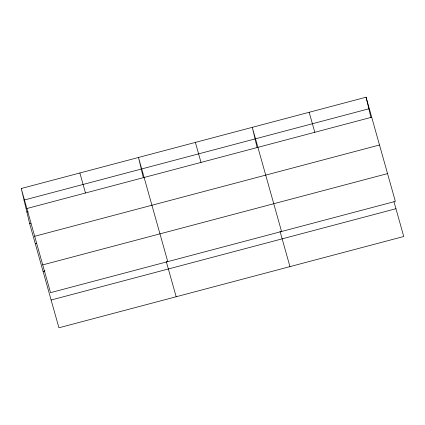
<?xml version="1.0" encoding="UTF-8"?>
<svg xmlns="http://www.w3.org/2000/svg" width="425" height="425" viewBox="0 0 425 425"><rect width="100%" height="100%" fill="white"/><g stroke="black" fill="none" stroke-linecap="round" stroke-linejoin="round"><path stroke-width="0.64" d="M21.25 188.503L366.074 97.213L395.351 201.376L50.527 292.66L21.25 188.503L29.649 223.624L58.926 327.787L403.75 236.497L393.98 201.737M24.023 200.095L368.842 108.805M26.876 208.516L371.694 117.226M26.881 212.038L28.151 211.698M29.649 223.624L30.924 223.29M34.68 236.284L379.504 144.994M35.275 243.637L36.55 243.302M42.723 264.892L387.542 173.607M43.079 271.405L44.992 270.9M51.122 300.018L395.946 208.728M309.177 112.28L314.803 132.287M281.557 231.498L252.28 127.341L257.157 147.73M280.011 231.227L289.962 266.624M195.383 142.402L201.009 162.414M167.769 261.625L138.492 157.462L143.368 177.857M166.218 261.348L176.168 296.746M79.868 172.986L85.494 192.998M366.074 97.213L370.951 117.603"/></g></svg>
